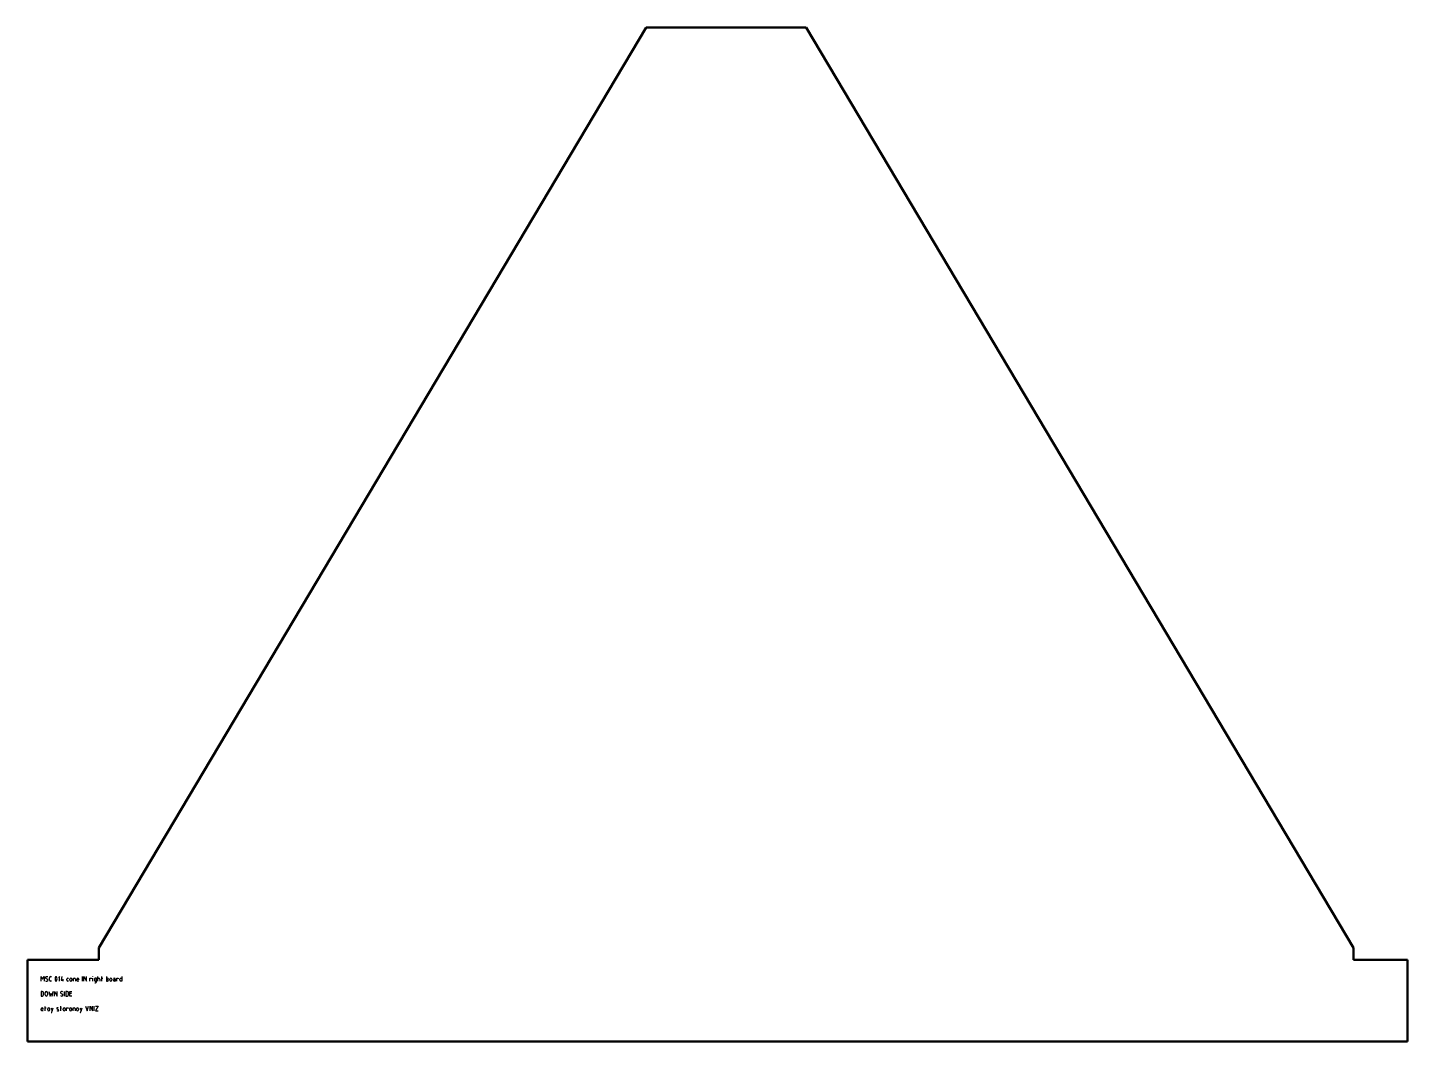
# Model space of a CAD drawing. Header units: millimetres. Extents: x -87 to 1602, y -111 to 1129.
import ezdxf

# ---------------------------------------------------------------- set-up
doc = ezdxf.new("R2010")
doc.units = ezdxf.units.MM
doc.layers.add('IV_MARK_SURFACE', color=2, linetype='Continuous', lineweight=25)
doc.layers.add('IV_OUTER_PROFILE', color=7, linetype='Continuous', lineweight=50)

msp = doc.modelspace()

# ---------------------------------------------------------------- linework, layer by layer
at = {"layer": 'IV_MARK_SURFACE'}
for p, q in [((-70.5, -37.6), (-70.5, -32.1)), ((-70.5, -32.1), (-68.7, -35.2)), ((-68.7, -35.2), (-66.9, -32.1)), ((-66.9, -32.1), (-66.9, -37.6)), ((-60.1, -36.3), (-60.1, -33.5)), ((-58.8, -32.1), (-57.7, -32.1)), ((-47.9, -32.1), (-49.2, -33.4)), ((-47.9, -37.6), (-47.9, -32.1)), ((-44.9, -32.1), (-46.1, -36.4)), ((-19.9, -37.6), (-19.9, -32.1)), ((-18.1, -37.6), (-18.1, -32.1)), ((-18.1, -32.1), (-15, -37.6)), ((-15, -37.6), (-15, -32.1)), ((-7.1, -32.4), (-7.1, -32.1)), ((-1, -34), (-1, -32.1)), ((3.9, -34), (3.9, -32.1)), ((9.4, -32.1), (9.4, -34)), ((28.3, -32.1), (28.3, -34)), ((-69.1, -50.3), (-70.5, -50.3)), ((-70.5, -50.3), (-70.5, -55.8)), ((-64.4, -34.5), (-62.6, -35.3)), ((-60.8, -50.3), (-59.5, -55.8)), ((-57.7, -37.6), (-58.8, -37.6)), ((-57.1, -55.8), (-55.9, -50.3)), ((-54, -55.8), (-54, -50.3)), ((-54, -50.3), (-51, -55.8)), ((-51, -55.8), (-51, -50.3)), ((-46.1, -36.4), (-44, -36.4)), ((-44, -35.2), (-44, -36.4)), ((-44, -36.4), (-43.1, -36.4)), ((-44, -36.4), (-44, -37.6)), ((-41.8, -55.8), (-41.8, -50.3)), ((-38.6, -50.3), (-40, -50.3)), ((-40, -50.3), (-40, -55.8)), ((-38.8, -36.6), (-38.8, -35)), ((-37.7, -34), (-37, -34)), ((-37, -37.6), (-37.7, -37.6)), ((-35.1, -36.4), (-35.1, -35.2)), ((-35.1, -52.8), (-35.1, -50.3)), ((-35.1, -50.3), (-32.7, -50.3)), ((-32.7, -35.2), (-32.7, -36.4)), ((-30.9, -37.6), (-30.9, -34)), ((-30.9, -34), (-29.5, -34)), ((-28.4, -35), (-28.4, -37.6)), ((-26.6, -35.8), (-26.6, -35.2)), ((-24.2, -35.8), (-26.6, -35.8)), ((-26.6, -36.7), (-26.6, -35.8)), ((-24.2, -37.6), (-25.7, -37.6)), ((-24.2, -35.2), (-24.2, -35.8)), ((-10.7, -37.6), (-10.7, -34)), ((-10.7, -34), (-8.9, -34)), ((-8.9, -34), (-8.9, -34.6)), ((-7.1, -37.6), (-7.1, -34)), ((-5.2, -35), (-5.2, -36.6)), ((-4.9, -39.5), (-3.9, -39.5)), ((-2.8, -34), (-4.2, -34)), ((-4.2, -37.6), (-2.8, -37.6)), ((-2.8, -37.6), (-2.8, -34)), ((-2.8, -38.4), (-2.8, -37.6)), ((-1, -37.6), (-1, -34)), ((-1, -34), (0.4, -34)), ((1.5, -35), (1.5, -37.6)), ((3.3, -34), (3.9, -34)), ((3.9, -37.6), (3.9, -34)), ((3.9, -34), (5.1, -34)), ((9.4, -34), (9.4, -37.6)), ((10.8, -34), (9.4, -34)), ((9.4, -37.6), (10.8, -37.6)), ((11.8, -36.6), (11.8, -35)), ((13.7, -36.4), (13.7, -35.2)), ((16.1, -35.2), (16.1, -36.4)), ((18.2, -34), (19.3, -34)), ((18.9, -35.8), (20.4, -35.8)), ((20.4, -37.6), (18.9, -37.6)), ((20.4, -35), (20.4, -35.8)), ((20.4, -35.8), (20.4, -37.6)), ((22.2, -37.6), (22.2, -34)), ((22.2, -34), (24, -34)), ((24, -34), (24, -34.6)), ((25.9, -36.6), (25.9, -35)), ((26.9, -34), (28.3, -34)), ((28.3, -37.6), (26.9, -37.6)), ((28.3, -34), (28.3, -37.6)), ((-70.5, -55.8), (-69.1, -55.8)), ((-67.5, -54.2), (-67.5, -52)), ((-65.6, -54.3), (-65.6, -51.9)), ((-62.6, -51.9), (-62.6, -54.3)), ((-59.5, -55.8), (-58.3, -52.2)), ((-58.3, -52.2), (-57.1, -55.8)), ((-46.1, -52.7), (-44.3, -53.5)), ((-40, -55.8), (-38.6, -55.8)), ((-37, -54.2), (-37, -52)), ((-35.1, -55.8), (-35.1, -52.8)), ((-33.3, -52.8), (-35.1, -52.8)), ((-32.7, -55.8), (-35.1, -55.8)), ((-70.3, -72.1), (-70.3, -71.5)), ((-67.9, -72.1), (-70.3, -72.1)), ((-70.3, -73), (-70.3, -72.1)), ((-67.9, -74), (-69.4, -74)), ((-67.9, -71.5), (-67.9, -72.1)), ((-66.1, -70.3), (-65.4, -70.3)), ((-65.4, -70.3), (-65.4, -68.5)), ((-65.4, -74), (-65.4, -70.3)), ((-65.4, -70.3), (-64.2, -70.3)), ((-62.4, -72.7), (-62.4, -71.5)), ((-60, -71.5), (-60, -72.7)), ((-58.1, -70.3), (-56.9, -74)), ((-58.1, -75.8), (-57.5, -75.8)), ((-57.5, -75.8), (-56.9, -74)), ((-56.9, -74), (-55.7, -70.3)), ((-51.1, -71.7), (-49.4, -72.5)), ((-47.1, -70.3), (-46.5, -70.3)), ((-46.5, -70.3), (-46.5, -68.4)), ((-46.5, -73.9), (-46.5, -70.3)), ((-46.5, -70.3), (-45.3, -70.3)), ((-43.5, -72.7), (-43.5, -71.5)), ((-41, -71.5), (-41, -72.7)), ((-39.2, -73.9), (-39.2, -70.3)), ((-39.2, -70.3), (-37.4, -70.3)), ((-37.4, -70.3), (-37.4, -70.9)), ((-35.5, -72.7), (-35.5, -71.5)), ((-33.1, -71.5), (-33.1, -72.7)), ((-31.3, -73.9), (-31.3, -70.3)), ((-31.3, -70.3), (-29.9, -70.3)), ((-28.8, -71.3), (-28.8, -73.9)), ((-27, -72.7), (-27, -71.5)), ((-24.6, -71.5), (-24.6, -72.7)), ((-22.7, -70.3), (-21.5, -73.9)), ((-22.7, -75.8), (-22.1, -75.8)), ((-22.1, -75.8), (-21.5, -73.9)), ((-21.5, -73.9), (-20.3, -70.3)), ((-16, -68.4), (-14.2, -73.9)), ((-14.2, -73.9), (-12.4, -68.4)), ((-10.5, -73.9), (-10.5, -68.4)), ((-10.5, -68.4), (-7.5, -73.9)), ((-7.5, -73.9), (-7.5, -68.4)), ((-5.6, -73.9), (-5.6, -68.4)), ((-3.8, -68.4), (-0.8, -68.4)), ((-0.8, -68.4), (-3.8, -73.9)), ((-3.8, -73.9), (-0.8, -73.9))]:
    msp.add_line(p, q, dxfattribs=at)
for centre, radius, start, end in [((-63.8, -33.4), 1.23, 90.2416, 243.1094), ((-63.8, -36.3), 4.15, 67.8946, 89.4856), ((-58.8, -33.5), 1.37, 90, 180), ((-48.3, -34.9), 5.15, 151.7153, 208.2847), ((-52.2, -32.9), 0.759, 36.5095, 143.4905), ((-56.1, -34.9), 5.15, 331.7153, 28.2847), ((-69.1, -52), 1.68, 0, 90), ((-64.1, -51.9), 1.53, 0, 180), ((-63.1, -34.2), 3.47, 235.4312, 267.6989), ((-63.2, -36.4), 1.23, 270.2416, 63.1094), ((-58.8, -36.3), 1.37, 180, 270), ((-52.2, -36.9), 0.759, 216.5095, 323.4905), ((-45.5, -51.6), 1.23, 90.2416, 243.1094), ((-45.5, -54.5), 4.15, 67.8946, 89.4856), ((-37.7, -35), 1.07, 90, 180), ((-37.7, -36.6), 1.07, 180, 270), ((-38.6, -52), 1.68, 0, 90), ((-33.9, -35.2), 1.22, 0, 180), ((-33.9, -36.4), 1.22, 180, 0), ((-29.5, -35), 1.07, 0, 90), ((-25.4, -35.2), 1.22, 0, 180), ((-25.7, -36.7), 0.915, 180, 270), ((-4.2, -35), 1.07, 90, 180), ((-4.2, -36.6), 1.07, 180, 270), ((-3.9, -38.4), 1.07, 270, 0), ((0.4, -35), 1.07, 0, 90), ((10.8, -35), 1.07, 0, 90), ((10.8, -36.6), 1.07, 270, 0), ((14.9, -35.2), 1.22, 0, 180), ((14.9, -36.4), 1.22, 180, 0), ((18.9, -36.7), 0.915, 90, 270), ((19.3, -35), 1.07, 0, 90), ((26.9, -35), 1.07, 90, 180), ((26.9, -36.6), 1.07, 180, 270), ((-69.1, -54.2), 1.68, 270, 0), ((-64.1, -54.3), 1.53, 180, 0), ((-44.8, -52.4), 3.47, 235.4312, 267.6989), ((-44.9, -54.6), 1.23, 270.2416, 63.1094), ((-38.6, -54.2), 1.68, 270, 0), ((-69.1, -71.5), 1.22, 0, 180), ((-69.4, -73), 0.915, 180, 270), ((-61.2, -71.5), 1.22, 0, 180), ((-61.2, -72.7), 1.22, 180, 0), ((-50.7, -71), 0.745, 87.0403, 239.9081), ((-50, -70.9), 3.07, 243.5613, 275.829), ((-50.8, -74), 3.75, 66.6757, 88.2667), ((-49.7, -73.2), 0.765, 270.5274, 63.3952), ((-42.2, -71.5), 1.22, 0, 180), ((-42.2, -72.7), 1.22, 180, 0), ((-34.3, -71.5), 1.22, 0, 180), ((-34.3, -72.7), 1.22, 180, 0), ((-29.9, -71.3), 1.07, 0, 90), ((-25.8, -71.5), 1.22, 0, 180), ((-25.8, -72.7), 1.22, 180, 0)]:
    msp.add_arc(centre, radius, start, end, dxfattribs=at)
at = {"layer": 'IV_OUTER_PROFILE'}
for p, q in [((670, 1129.3), (0, 3)), ((670, 1129.3), (866, 1129.3)), ((1536, 3), (866, 1129.3)), ((0, -11.5), (0, 3)), ((1536, 3), (1536, -11.5)), ((0, -11.5), (-87, -11.5)), ((-87, -11.5), (-87, -111.4)), ((1602, -11.5), (1536, -11.5)), ((1602, -111.4), (1602, -11.5)), ((-87, -111.4), (1602, -111.4))]:
    msp.add_line(p, q, dxfattribs=at)

doc.saveas('drawing.dxf')
